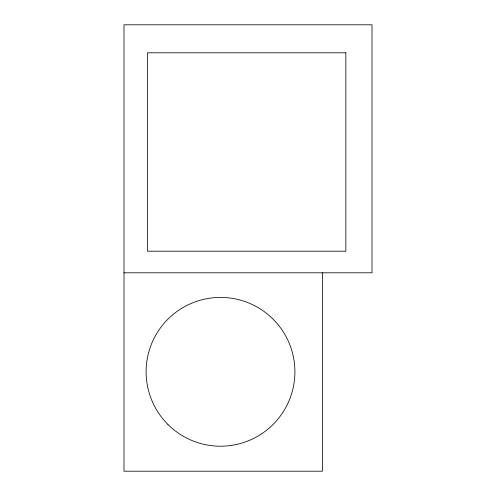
<?xml version="1.0" encoding="UTF-8"?>
<svg xmlns="http://www.w3.org/2000/svg" width="496" height="496" viewBox="0 0 496 496"><rect width="100%" height="100%" fill="white"/><g stroke="black" fill="none" stroke-linecap="round" stroke-linejoin="round"><path stroke-width="0.74" d="M124 272.8L372 272.8L372 24.8L124 24.8L124 471.2L322.4 471.2L322.4 272.8M345.836 52.799L147.436 52.799L147.436 251.199L345.836 251.199L345.836 52.799M167.896 424.415A74.4 74.4 0 0 0 292.373 391.065A74.4 74.4 0 0 0 201.252 299.944A74.4 74.4 0 0 0 167.896 424.415"/></g></svg>
